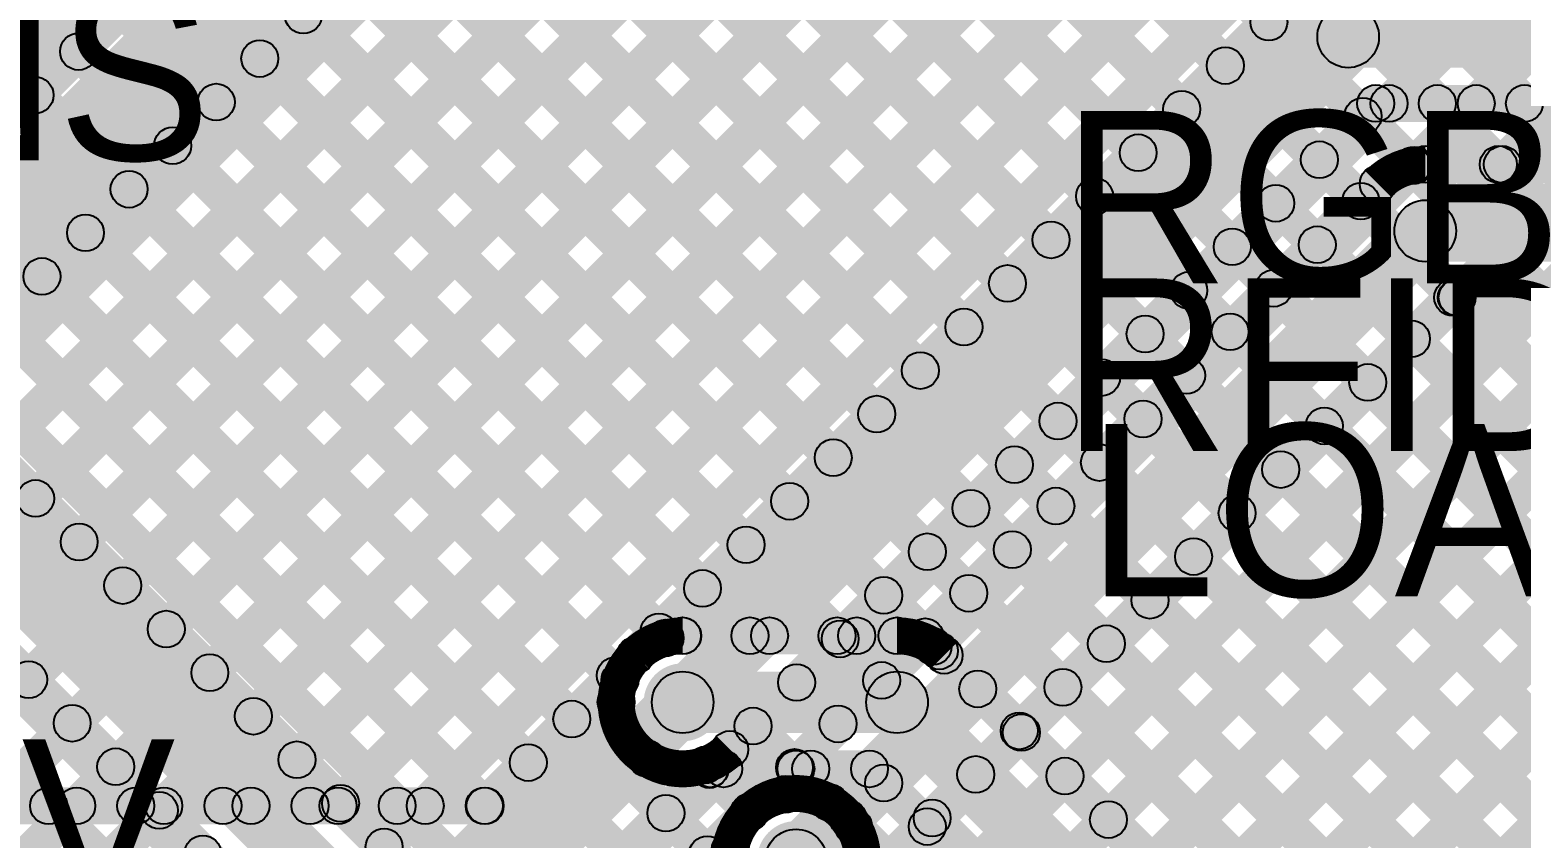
# Model space of a CAD drawing. Header units: millimetres. Extents: x 0 to 212, y 0 to 213.
# Drawn here: x 0.365 to 0.97, y 2.291 to 2.619 of the extents above; entities that cross this region are included whole.
import ezdxf

# ---------------------------------------------------------------- set-up
doc = ezdxf.new("R2010")
doc.units = ezdxf.units.MM
doc.header["$MEASUREMENT"] = 0
for name, color, linetype in [('BottomLayer', 5, 'Continuous'), ('BottomSolder', 6, 'Continuous'), ('TopLayer', 1, 'Continuous'), ('TopOverlay', 2, 'Continuous'), ('TopSolder', 216, 'Continuous'), ('ViaHoleLayer', 16, 'Continuous')]:
    doc.layers.add(name, color=color, linetype=linetype)

msp = doc.modelspace()

# ---------------------------------------------------------------- hatches: boundary and pattern name
at = {"layer": 'BottomLayer'}
for points in [[(0.31871, 2.2987), (0.3081, 2.3093), (1.2051, 3.2063), (1.21571, 3.1957)], [(0.35407, 2.2987), (0.34346, 2.3093), (1.24046, 3.2063), (1.25107, 3.1957)], [(0.38942, 2.2987), (0.37881, 2.3093), (1.27582, 3.2063), (1.28642, 3.1957)], [(0.42478, 2.2987), (0.41417, 2.3093), (1.31117, 3.2063), (1.32178, 3.1957)], [(0.46013, 2.2987), (0.44953, 2.3093), (1.34653, 3.2063), (1.35713, 3.1957)], [(0.49549, 2.2987), (0.48488, 2.3093), (1.38188, 3.2063), (1.39249, 3.1957)], [(0.53084, 2.2987), (0.52024, 2.3093), (1.41724, 3.2063), (1.42784, 3.1957)], [(0.27722, 2.5047), (0.26662, 2.5153), (0.90793, 3.15661), (0.91853, 3.14601)], [(0.29012, 2.5047), (0.27951, 2.5153), (0.8316, 3.0674), (0.84221, 3.05679)], [(0.30484, 2.47416), (0.28716, 2.49184), (0.84716, 3.05184), (0.86484, 3.03416)], [(0.17729, 2.2987), (0.16668, 2.3093), (0.87868, 3.0213), (0.88929, 3.0107)], [(0.21265, 2.2987), (0.20204, 2.3093), (0.91404, 3.0213), (0.92465, 3.0107)], [(0.248, 2.2987), (0.23739, 2.3093), (0.94939, 3.0213), (0.96, 3.0107)], [(0.28336, 2.2987), (0.27275, 2.3093), (0.98475, 3.0213), (0.99536, 3.0107)], [(0.3204, 2.4586), (0.30979, 2.46921), (0.86188, 3.0213), (0.87249, 3.0107)], [(-0.0183, 3.00263), (-0.0077, 3.01324), (0.39018, 2.61536), (0.37957, 2.60476)], [(-0.0183, 2.96728), (-0.0077, 2.97788), (0.3725, 2.59769), (0.36189, 2.58708)], [(0.6352, 2.3677), (0.62459, 2.3783), (1.16974, 2.92346), (1.18035, 2.91285)], [(0.67055, 2.3677), (0.65995, 2.3783), (1.18305, 2.90141), (1.19366, 2.8908)], [(0.71828, 2.86709), (0.72888, 2.8777), (1.9852, 1.62138), (1.97459, 1.61078)], [(0.7006, 2.84941), (0.71121, 2.86002), (1.96752, 1.60371), (1.95691, 1.5931)], [(0.70591, 2.3677), (0.6953, 2.3783), (1.16839, 2.85139), (1.179, 2.84079)], [(0.68292, 2.83174), (0.69353, 2.84234), (1.94984, 1.58603), (1.93924, 1.57542)], [(0.73695, 2.36338), (0.72634, 2.37399), (1.17916, 2.8268), (1.18976, 2.81619)], [(0.66524, 2.81406), (0.67585, 2.82467), (1.93217, 1.56835), (1.92156, 1.55774)], [(0.64757, 2.79638), (0.65817, 2.80699), (1.91449, 1.55067), (1.90388, 1.54007)], [(0.62989, 2.7787), (0.64049, 2.78931), (1.89681, 1.53299), (1.8862, 1.52239)], [(0.61221, 2.76103), (0.62282, 2.77163), (1.87913, 1.51532), (1.86853, 1.50471)], [(0.75505, 2.34613), (0.74445, 2.35674), (1.16501, 2.77731), (1.17562, 2.7667)], [(0.59453, 2.74335), (0.60514, 2.75396), (1.86146, 1.49764), (1.85085, 1.48703)], [(0.77273, 2.32845), (0.76212, 2.33906), (1.17358, 2.75051), (1.18418, 2.73991)], [(0.57686, 2.72567), (0.58746, 2.73628), (1.2771, 2.04664), (1.26649, 2.03604)], [(0.55918, 2.70799), (0.56978, 2.7186), (1.24446, 2.04392), (1.23386, 2.03332)], [(0.79041, 2.31078), (0.7798, 2.32138), (1.1692, 2.71078), (1.17981, 2.70017)], [(0.5415, 2.69032), (0.55211, 2.70092), (1.22348, 2.02955), (1.21288, 2.01894)], [(0.52382, 2.67264), (0.53443, 2.68325), (1.21072, 2.00696), (1.20011, 1.99635)], [(0.80809, 2.2931), (0.79748, 2.3037), (1.17284, 2.67907), (1.18345, 2.66846)], [(0.50614, 2.65496), (0.51675, 2.66557), (1.21255, 1.96977), (1.20194, 1.95916)], [(0.48847, 2.63728), (0.49907, 2.64789), (1.22214, 1.92482), (1.21154, 1.91421)], [(0.82576, 2.27542), (0.81516, 2.28603), (1.17437, 2.64524), (1.18497, 2.63463)], [(0.47079, 2.61961), (0.4814, 2.63021), (0.73944, 2.37217), (0.72883, 2.36156)], [(0.45311, 2.60193), (0.46372, 2.61253), (0.69795, 2.3783), (0.68734, 2.3677)], [(0.84344, 2.25774), (0.83283, 2.26835), (1.17051, 2.60602), (1.18111, 2.59541)], [(0.43543, 2.58425), (0.44604, 2.59486), (0.66259, 2.3783), (0.65199, 2.3677)], [(0.86112, 2.24006), (0.85051, 2.25067), (1.18476, 2.58491), (1.19536, 2.57431)], [(0.41776, 2.56657), (0.42836, 2.57718), (0.62819, 2.37735), (0.61759, 2.36674)], [(0.40008, 2.54889), (0.41069, 2.5595), (0.608, 2.36219), (0.59739, 2.35158)], [(0.3824, 2.53122), (0.39301, 2.54182), (0.59032, 2.34451), (0.57972, 2.3339)], [(0.8788, 2.22239), (0.86819, 2.23299), (1.16884, 2.53364), (1.17944, 2.52303)], [(0.36472, 2.51354), (0.37533, 2.52415), (0.57265, 2.32683), (0.56204, 2.31622)], [(0.34705, 2.49586), (0.35765, 2.50647), (0.55482, 2.3093), (0.54421, 2.2987)], [(0.89647, 2.20471), (0.88587, 2.21532), (1.18067, 2.51012), (1.19128, 2.49951)], [(0.32937, 2.47818), (0.33997, 2.48879), (0.51946, 2.3093), (0.50886, 2.2987)], [(0.31169, 2.46051), (0.3223, 2.47111), (0.48411, 2.3093), (0.4735, 2.2987)], [(0.21543, 2.4507), (0.22604, 2.4613), (0.37804, 2.3093), (0.36743, 2.2987)], [(0.25079, 2.4507), (0.2614, 2.4613), (0.4134, 2.3093), (0.40279, 2.2987)], [(0.28614, 2.4507), (0.29675, 2.4613), (0.44875, 2.3093), (0.43814, 2.2987)], [(0.63, 2.3655), (0.63, 2.3805), (0.717, 2.3805), (0.717, 2.3655)], [(0.55512, 2.2987), (0.54451, 2.3093), (0.6056, 2.3704), (0.61621, 2.35979)], [(0.73079, 2.35979), (0.7414, 2.3704), (1.19221, 1.91958), (1.1816, 1.90898)], [(0.56984, 2.26816), (0.55216, 2.28584), (0.62116, 2.35484), (0.63884, 2.33716)], [(0.63, 2.3335), (0.63, 2.3585), (0.717, 2.3585), (0.717, 2.3335)], [(0.70816, 2.33716), (0.72584, 2.35484), (1.18456, 1.89612), (1.16688, 1.87844)], [(0.04065, 1.70244), (0.03004, 1.71305), (0.6413, 2.3243), (0.65191, 2.3137)], [(0.5854, 2.2526), (0.57479, 2.26321), (0.63588, 2.3243), (0.64649, 2.3137)], [(0.63558, 2.31339), (0.64619, 2.324), (0.66302, 2.30717), (0.65241, 2.29656)], [(0.64118, 2.3115), (0.64118, 2.3265), (0.70582, 2.3265), (0.70582, 2.3115)], [(0.6769, 2.30334), (0.6663, 2.31394), (0.67666, 2.3243), (0.68726, 2.3137)], [(0.67063, 2.3137), (0.68124, 2.3243), (0.69493, 2.31061), (0.68432, 2.30001)], [(0.70051, 2.3137), (0.71112, 2.3243), (1.16193, 1.87349), (1.15132, 1.86288)], [(0.70243, 2.29351), (0.69182, 2.30411), (0.70626, 2.31855), (0.71687, 2.30795)], [(0.04854, 2.2965), (0.04854, 2.3115), (0.54982, 2.3115), (0.54982, 2.2965)], [(0.33621, 1.96979), (0.3256, 1.9804), (0.6516, 2.3064), (0.66221, 2.29579)], [(0.6179, 2.29572), (0.62851, 2.30632), (0.64532, 2.28951), (0.63472, 2.2789)], [(0.3823, 1.93803), (0.3717, 1.94863), (0.72394, 2.30088), (0.73455, 2.29027)], [(0.69401, 2.29032), (0.70461, 2.30093), (1.18438, 1.82116), (1.17378, 1.81055)]]:
    msp.add_hatch(color=5, dxfattribs=at).paths.add_polyline_path(points)
h = msp.add_hatch(color=5, dxfattribs=at)
edge = h.paths.add_edge_path()
edge.add_arc((0.47609, 2.62491), 0.0075, 0, 360)
h = msp.add_hatch(color=5, dxfattribs=at)
edge = h.paths.add_edge_path()
edge.add_arc((0.38488, 2.61006), 0.0075, 0, 360)
h = msp.add_hatch(color=5, dxfattribs=at)
edge = h.paths.add_edge_path()
edge.add_arc((0.45841, 2.60723), 0.0075, 0, 360)
h = msp.add_hatch(color=5, dxfattribs=at)
edge = h.paths.add_edge_path()
edge.add_arc((0.3672, 2.59238), 0.0075, 0, 360)
h = msp.add_hatch(color=5, dxfattribs=at)
edge = h.paths.add_edge_path()
edge.add_arc((0.44074, 2.58955), 0.0075, 0, 360)
h = msp.add_hatch(color=5, dxfattribs=at)
edge = h.paths.add_edge_path()
edge.add_arc((0.42306, 2.57188), 0.0075, 0, 360)
h = msp.add_hatch(color=5, dxfattribs=at)
edge = h.paths.add_edge_path()
edge.add_arc((0.40538, 2.5542), 0.0075, 0, 360)
h = msp.add_hatch(color=5, dxfattribs=at)
edge = h.paths.add_edge_path()
edge.add_arc((0.3877, 2.53652), 0.0075, 0, 360)
h = msp.add_hatch(color=5, dxfattribs=at)
edge = h.paths.add_edge_path()
edge.add_arc((0.37003, 2.51884), 0.0075, 0, 360)
h = msp.add_hatch(color=5, dxfattribs=at)
edge = h.paths.add_edge_path()
edge.add_arc((0.62289, 2.37205), 0.0075, 0, 360)
h = msp.add_hatch(color=5, dxfattribs=at)
edge = h.paths.add_edge_path()
edge.add_arc((0.62989, 2.373), 0.0075, 0, 360)
h = msp.add_hatch(color=5, dxfattribs=at)
edge = h.paths.add_edge_path()
edge.add_arc((0.63, 2.373), 0.0075, 0, 360)
h = msp.add_hatch(color=5, dxfattribs=at)
edge = h.paths.add_edge_path()
edge.add_arc((0.63, 2.373), 0.0075, 0, 360)
h = msp.add_hatch(color=5, dxfattribs=at)
edge = h.paths.add_edge_path()
edge.add_arc((0.63, 2.373), 0.0075, 0, 360)
h = msp.add_hatch(color=5, dxfattribs=at)
edge = h.paths.add_edge_path()
edge.add_arc((0.65729, 2.373), 0.0075, 0, 360)
h = msp.add_hatch(color=5, dxfattribs=at)
edge = h.paths.add_edge_path()
edge.add_arc((0.66525, 2.373), 0.0075, 0, 360)
h = msp.add_hatch(color=5, dxfattribs=at)
edge = h.paths.add_edge_path()
edge.add_arc((0.69265, 2.373), 0.0075, 0, 360)
h = msp.add_hatch(color=5, dxfattribs=at)
edge = h.paths.add_edge_path()
edge.add_arc((0.70061, 2.373), 0.0075, 0, 360)
h = msp.add_hatch(color=5, dxfattribs=at)
edge = h.paths.add_edge_path()
edge.add_arc((0.717, 2.373), 0.0075, 0, 360)
h = msp.add_hatch(color=5, dxfattribs=at)
edge = h.paths.add_edge_path()
edge.add_arc((0.717, 2.373), 0.0075, 0, 360)
h = msp.add_hatch(color=5, dxfattribs=at)
edge = h.paths.add_edge_path()
edge.add_arc((0.717, 2.373), 0.0075, 0, 360)
h = msp.add_hatch(color=5, dxfattribs=at)
edge = h.paths.add_edge_path()
edge.add_arc((0.61091, 2.36509), 0.0075, 0, 360)
h = msp.add_hatch(color=5, dxfattribs=at)
edge = h.paths.add_edge_path()
edge.add_arc((0.61091, 2.36509), 0.0075, 0, 360)
h = msp.add_hatch(color=5, dxfattribs=at)
edge = h.paths.add_edge_path()
edge.add_arc((0.61091, 2.36509), 0.0075, 0, 360)
h = msp.add_hatch(color=5, dxfattribs=at)
edge = h.paths.add_edge_path()
edge.add_arc((0.73164, 2.36868), 0.0075, 0, 360)
h = msp.add_hatch(color=5, dxfattribs=at)
edge = h.paths.add_edge_path()
edge.add_arc((0.73414, 2.36686), 0.0075, 0, 360)
h = msp.add_hatch(color=5, dxfattribs=at)
edge = h.paths.add_edge_path()
edge.add_arc((0.73609, 2.36509), 0.0075, 0, 360)
h = msp.add_hatch(color=5, dxfattribs=at)
edge = h.paths.add_edge_path()
edge.add_arc((0.73609, 2.36509), 0.0075, 0, 360)
h = msp.add_hatch(color=5, dxfattribs=at)
edge = h.paths.add_edge_path()
edge.add_arc((0.73609, 2.36509), 0.0075, 0, 360)
h = msp.add_hatch(color=5, dxfattribs=at)
edge = h.paths.add_edge_path()
edge.add_arc((0.6027, 2.35688), 0.0075, 0, 360)
h = msp.add_hatch(color=5, dxfattribs=at)
edge = h.paths.add_edge_path()
edge.add_arc((0.63, 2.346), 0.0125, 0, 360)
h = msp.add_hatch(color=5, dxfattribs=at)
edge = h.paths.add_edge_path()
edge.add_arc((0.63, 2.346), 0.0125, 0, 360)
h = msp.add_hatch(color=5, dxfattribs=at)
edge = h.paths.add_edge_path()
edge.add_arc((0.63, 2.346), 0.01181, 0, 360)
h = msp.add_hatch(color=5, dxfattribs=at)
edge = h.paths.add_edge_path()
edge.add_arc((0.717, 2.346), 0.0125, 0, 360)
h = msp.add_hatch(color=5, dxfattribs=at)
edge = h.paths.add_edge_path()
edge.add_arc((0.717, 2.346), 0.0125, 0, 360)
h = msp.add_hatch(color=5, dxfattribs=at)
edge = h.paths.add_edge_path()
edge.add_arc((0.74975, 2.35143), 0.0075, 0, 360)
h = msp.add_hatch(color=5, dxfattribs=at)
edge = h.paths.add_edge_path()
edge.add_arc((0.58502, 2.3392), 0.0075, 0, 360)
h = msp.add_hatch(color=5, dxfattribs=at)
edge = h.paths.add_edge_path()
edge.add_arc((0.76743, 2.33376), 0.0075, 0, 360)
h = msp.add_hatch(color=5, dxfattribs=at)
edge = h.paths.add_edge_path()
edge.add_arc((0.56734, 2.32153), 0.0075, 0, 360)
h = msp.add_hatch(color=5, dxfattribs=at)
edge = h.paths.add_edge_path()
edge.add_arc((0.64088, 2.3187), 0.0075, 0, 360)
h = msp.add_hatch(color=5, dxfattribs=at)
edge = h.paths.add_edge_path()
edge.add_arc((0.64118, 2.319), 0.0075, 0, 360)
h = msp.add_hatch(color=5, dxfattribs=at)
edge = h.paths.add_edge_path()
edge.add_arc((0.64118, 2.319), 0.0075, 0, 360)
h = msp.add_hatch(color=5, dxfattribs=at)
edge = h.paths.add_edge_path()
edge.add_arc((0.64661, 2.319), 0.0075, 0, 360)
h = msp.add_hatch(color=5, dxfattribs=at)
edge = h.paths.add_edge_path()
edge.add_arc((0.67594, 2.319), 0.0075, 0, 360)
h = msp.add_hatch(color=5, dxfattribs=at)
edge = h.paths.add_edge_path()
edge.add_arc((0.68196, 2.319), 0.0075, 0, 360)
h = msp.add_hatch(color=5, dxfattribs=at)
edge = h.paths.add_edge_path()
edge.add_arc((0.70582, 2.319), 0.0075, 0, 360)
h = msp.add_hatch(color=5, dxfattribs=at)
edge = h.paths.add_edge_path()
edge.add_arc((0.70582, 2.319), 0.0075, 0, 360)
h = msp.add_hatch(color=5, dxfattribs=at)
edge = h.paths.add_edge_path()
edge.add_arc((0.71157, 2.31325), 0.0075, 0, 360)
h = msp.add_hatch(color=5, dxfattribs=at)
edge = h.paths.add_edge_path()
edge.add_arc((0.78511, 2.31608), 0.0075, 0, 360)
h = msp.add_hatch(color=5, dxfattribs=at)
edge = h.paths.add_edge_path()
edge.add_arc((0.6716, 2.30864), 0.0075, 0, 360)
h = msp.add_hatch(color=5, dxfattribs=at)
edge = h.paths.add_edge_path()
edge.add_arc((0.68963, 2.30531), 0.0075, 0, 360)
h = msp.add_hatch(color=5, dxfattribs=at)
edge = h.paths.add_edge_path()
edge.add_arc((0.37274, 2.304), 0.0075, 0, 360)
h = msp.add_hatch(color=5, dxfattribs=at)
edge = h.paths.add_edge_path()
edge.add_arc((0.38412, 2.304), 0.0075, 0, 360)
h = msp.add_hatch(color=5, dxfattribs=at)
edge = h.paths.add_edge_path()
edge.add_arc((0.40809, 2.304), 0.0075, 0, 360)
h = msp.add_hatch(color=5, dxfattribs=at)
edge = h.paths.add_edge_path()
edge.add_arc((0.41947, 2.304), 0.0075, 0, 360)
h = msp.add_hatch(color=5, dxfattribs=at)
edge = h.paths.add_edge_path()
edge.add_arc((0.44345, 2.304), 0.0075, 0, 360)
h = msp.add_hatch(color=5, dxfattribs=at)
edge = h.paths.add_edge_path()
edge.add_arc((0.45483, 2.304), 0.0075, 0, 360)
h = msp.add_hatch(color=5, dxfattribs=at)
edge = h.paths.add_edge_path()
edge.add_arc((0.4788, 2.304), 0.0075, 0, 360)
h = msp.add_hatch(color=5, dxfattribs=at)
edge = h.paths.add_edge_path()
edge.add_arc((0.49018, 2.304), 0.0075, 0, 360)
h = msp.add_hatch(color=5, dxfattribs=at)
edge = h.paths.add_edge_path()
edge.add_arc((0.51416, 2.304), 0.0075, 0, 360)
h = msp.add_hatch(color=5, dxfattribs=at)
edge = h.paths.add_edge_path()
edge.add_arc((0.52554, 2.304), 0.0075, 0, 360)
h = msp.add_hatch(color=5, dxfattribs=at)
edge = h.paths.add_edge_path()
edge.add_arc((0.54951, 2.304), 0.0075, 0, 360)
h = msp.add_hatch(color=5, dxfattribs=at)
edge = h.paths.add_edge_path()
edge.add_arc((0.54982, 2.304), 0.0075, 0, 360)
h = msp.add_hatch(color=5, dxfattribs=at)
edge = h.paths.add_edge_path()
edge.add_arc((0.54982, 2.304), 0.0075, 0, 360)
h = msp.add_hatch(color=5, dxfattribs=at)
edge = h.paths.add_edge_path()
edge.add_arc((0.6232, 2.30102), 0.0075, 0, 360)
h = msp.add_hatch(color=5, dxfattribs=at)
edge = h.paths.add_edge_path()
edge.add_arc((0.65691, 2.30109), 0.0075, 0, 360)
h = msp.add_hatch(color=5, dxfattribs=at)
edge = h.paths.add_edge_path()
edge.add_arc((0.65691, 2.30109), 0.0075, 0, 360)
h = msp.add_hatch(color=5, dxfattribs=at)
edge = h.paths.add_edge_path()
edge.add_arc((0.65771, 2.30187), 0.0075, 0, 360)
h = msp.add_hatch(color=5, dxfattribs=at)
edge = h.paths.add_edge_path()
edge.add_arc((0.69713, 2.29881), 0.0075, 0, 360)
h = msp.add_hatch(color=5, dxfattribs=at)
edge = h.paths.add_edge_path()
edge.add_arc((0.80278, 2.2984), 0.0075, 0, 360)
h = msp.add_hatch(color=5, dxfattribs=at)
edge = h.paths.add_edge_path()
edge.add_arc((0.69931, 2.29563), 0.0075, 0, 360)
h = msp.add_hatch(color=5, dxfattribs=at)
edge = h.paths.add_edge_path()
edge.add_arc((0.72924, 2.29557), 0.0075, 0, 360)
h = msp.add_hatch(color=5, dxfattribs=at)
edge = h.paths.add_edge_path()
edge.add_arc((0.676, 2.282), 0.0125, 0, 360)
h = msp.add_hatch(color=5, dxfattribs=at)
edge = h.paths.add_edge_path()
edge.add_arc((0.676, 2.282), 0.01181, 0, 360)
h = msp.add_hatch(color=5, dxfattribs=at)
edge = h.paths.add_edge_path()
edge.add_arc((0.64002, 2.2842), 0.0075, 0, 360)
at = {"layer": 'BottomSolder'}
h = msp.add_hatch(color=6, dxfattribs=at)
edge = h.paths.add_edge_path()
edge.add_arc((0.63, 2.346), 0.01581, 0, 360)
h = msp.add_hatch(color=6, dxfattribs=at)
edge = h.paths.add_edge_path()
edge.add_arc((0.676, 2.282), 0.01581, 0, 360)
at = {"layer": 'TopLayer'}
for points in [[(0.14418, 3.1937), (0.15479, 3.2043), (0.80246, 2.55664), (0.79185, 2.54603)], [(0.17954, 3.1937), (0.19015, 3.2043), (0.82013, 2.57432), (0.80953, 2.56371)], [(0.2149, 3.1937), (0.2255, 3.2043), (0.83781, 2.59199), (0.8272, 2.58139)], [(0.25025, 3.1937), (0.26086, 3.2043), (0.85549, 2.60967), (0.84488, 2.59907)], [(0.28561, 3.1937), (0.29621, 3.2043), (0.87317, 2.62735), (0.86256, 2.61674)], [(0.14324, 3.15929), (0.15384, 3.1699), (0.78478, 2.53896), (0.77417, 2.52836)], [(0.13656, 3.13061), (0.14717, 3.14122), (0.7671, 2.52128), (0.75649, 2.51068)], [(0.12558, 3.10624), (0.13619, 3.11684), (0.74942, 2.50361), (0.73882, 2.493)], [(0.11106, 3.0854), (0.12167, 3.096), (0.73175, 2.48593), (0.72114, 2.47532)], [(0.09334, 3.06777), (0.10395, 3.07837), (0.71407, 2.46825), (0.70346, 2.45764)], [(0.07241, 3.05334), (0.08302, 3.06395), (0.69639, 2.45057), (0.68578, 2.43997)], [(0.04796, 3.04243), (0.05857, 3.05304), (0.67871, 2.4329), (0.66811, 2.42229)], [(-0.01731, 3.03699), (-0.0067, 3.0476), (0.64336, 2.39754), (0.63275, 2.38693)], [(0.01911, 3.03593), (0.02972, 3.04654), (0.66103, 2.41522), (0.65043, 2.40461)], [(-0.0193, 3.00363), (-0.0087, 3.01424), (0.62568, 2.37986), (0.61507, 2.36926)], [(-0.0193, 2.96828), (-0.0087, 2.97888), (0.60986, 2.36033), (0.59925, 2.34972)], [(-0.0193, 2.93292), (-0.0087, 2.94353), (0.65551, 2.27932), (0.6449, 2.26871)], [(0.28436, 2.51183), (0.27375, 2.52243), (0.66957, 2.91825), (0.68017, 2.90764)], [(-0.0193, 2.89757), (-0.0087, 2.90817), (1.20864, 1.69083), (1.19804, 1.68022)], [(0.30203, 2.49415), (0.29143, 2.50476), (0.68724, 2.90057), (0.69785, 2.88997)], [(0.31971, 2.47647), (0.3091, 2.48708), (0.70492, 2.8829), (0.71553, 2.87229)], [(-0.0193, 2.86221), (-0.0087, 2.87282), (1.22797, 1.63615), (1.21737, 1.62554)], [(0.33739, 2.4588), (0.32678, 2.4694), (0.7226, 2.86522), (0.7332, 2.85461)], [(0.35507, 2.44112), (0.34446, 2.45172), (0.74028, 2.84754), (0.75088, 2.83693)], [(-0.0193, 2.82686), (-0.0087, 2.83746), (1.21425, 1.61451), (1.20365, 1.6039)], [(0.37274, 2.42344), (0.36214, 2.43405), (0.75795, 2.82986), (0.76856, 2.81926)], [(0.39042, 2.40576), (0.37981, 2.41637), (0.77563, 2.81219), (0.78624, 2.80158)], [(0.4081, 2.38808), (0.39749, 2.39869), (0.79331, 2.79451), (0.80392, 2.7839)], [(0.42578, 2.37041), (0.41517, 2.38101), (0.81099, 2.77683), (0.82159, 2.76622)], [(0.44345, 2.35273), (0.43285, 2.36334), (0.82866, 2.75915), (0.83927, 2.74855)], [(0.46113, 2.33505), (0.45053, 2.34566), (0.84634, 2.74147), (0.85695, 2.73087)], [(0.47881, 2.31737), (0.4682, 2.32798), (0.86402, 2.7238), (0.87463, 2.71319)], [(0.49649, 2.2997), (0.48588, 2.3103), (0.8817, 2.70612), (0.8923, 2.69551)], [(0.51416, 2.28202), (0.50356, 2.29263), (0.89937, 2.68844), (0.90998, 2.67784)], [(0.61621, 2.35979), (0.6056, 2.3704), (0.87564, 2.64043), (0.88625, 2.62983)], [(0.90004, 2.60354), (0.90004, 2.62854), (1.22126, 2.62854), (1.22126, 2.60354)], [(0.63884, 2.33716), (0.62116, 2.35484), (0.8912, 2.62488), (0.90888, 2.6072)], [(0.18879, 2.59679), (0.1994, 2.6074), (0.5724, 2.2344), (0.56179, 2.22379)], [(0.91122, 2.58154), (0.91122, 2.59654), (1.18162, 2.59654), (1.18162, 2.58154)], [(0.16616, 2.57416), (0.18384, 2.59184), (0.55684, 2.21884), (0.53916, 2.20116)], [(0.5672, 2.22899), (0.55659, 2.23959), (0.91134, 2.59434), (0.92195, 2.58374)], [(0.6544, 2.3216), (0.64379, 2.33221), (0.90592, 2.59434), (0.91653, 2.58374)], [(0.9322, 2.55864), (0.9216, 2.56924), (0.9467, 2.59434), (0.9573, 2.58374)], [(0.93092, 2.58374), (0.94153, 2.59434), (0.96627, 2.5696), (0.95566, 2.559)], [(0.96792, 2.559), (0.95731, 2.5696), (0.98205, 2.59434), (0.99266, 2.58374)], [(0.96628, 2.58374), (0.97688, 2.59434), (1.00162, 2.5696), (0.99102, 2.559)], [(0.90074, 2.57856), (0.91135, 2.58917), (0.93142, 2.5691), (0.92081, 2.55849)], [(0.88307, 2.56088), (0.89367, 2.57149), (0.91049, 2.55467), (0.89988, 2.54407)], [(0.9313, 2.5568), (0.9313, 2.5718), (1.18162, 2.5718), (1.18162, 2.5568)], [(0.11543, 2.5507), (0.12604, 2.5613), (0.5263, 2.16104), (0.5157, 2.15043)], [(0.15079, 2.5507), (0.1614, 2.5613), (0.5263, 2.1964), (0.5157, 2.18579)], [(0.15851, 2.5507), (0.16912, 2.5613), (0.5263, 2.20412), (0.5157, 2.19351)], [(0.66221, 2.29579), (0.6516, 2.3064), (0.9069, 2.56169), (0.91751, 2.55109)], [(0.86539, 2.5432), (0.87599, 2.55381), (0.89281, 2.53699), (0.8822, 2.52639)], [(0.9313, 2.5248), (0.9313, 2.5498), (1.22126, 2.5498), (1.22126, 2.5248)], [(0.68484, 2.27316), (0.66716, 2.29084), (0.92246, 2.54614), (0.94014, 2.52846)], [(0.84771, 2.52553), (0.85832, 2.53613), (0.87513, 2.51932), (0.86453, 2.50871)], [(0.83003, 2.50785), (0.84064, 2.51846), (0.85746, 2.50164), (0.84685, 2.49103)], [(0.94248, 2.5028), (0.94248, 2.5178), (1.18162, 2.5178), (1.18162, 2.5028)], [(0.5803, 1.95925), (0.5697, 1.96986), (1.11544, 2.5156), (1.12605, 2.505)], [(0.5803, 2.02996), (0.5697, 2.04057), (1.04473, 2.5156), (1.05534, 2.505)], [(0.5803, 1.92389), (0.5697, 1.9345), (1.1508, 2.5156), (1.16141, 2.505)], [(0.5803, 1.9946), (0.5697, 2.00521), (1.08009, 2.5156), (1.0907, 2.505)], [(0.5803, 2.13603), (0.5697, 2.14663), (0.93867, 2.5156), (0.94927, 2.505)], [(0.5803, 2.06531), (0.5697, 2.07592), (1.00938, 2.5156), (1.01998, 2.505)], [(0.5803, 2.10067), (0.5697, 2.11128), (0.97402, 2.5156), (0.98463, 2.505)], [(0.7004, 2.2576), (0.68979, 2.26821), (0.93718, 2.5156), (0.94779, 2.505)], [(0.93895, 2.505), (0.94956, 2.5156), (1.9893, 1.47586), (1.9787, 1.46525)], [(0.5803, 1.88854), (0.5697, 1.89914), (1.18067, 2.51012), (1.19128, 2.49951)], [(0.81236, 2.49017), (0.82296, 2.50078), (0.83978, 2.48396), (0.82917, 2.47336)], [(0.92039, 2.4882), (0.93099, 2.49881), (1.9893, 1.4405), (1.9787, 1.4299)], [(0.79468, 2.47249), (0.80528, 2.4831), (0.8221, 2.46628), (0.81149, 2.45568)], [(0.90271, 2.47053), (0.91332, 2.48113), (1.9893, 1.40515), (1.9787, 1.39454)], [(0.777, 2.45482), (0.78761, 2.46542), (0.80442, 2.44861), (0.79382, 2.438)], [(0.88503, 2.45285), (0.89564, 2.46346), (1.98746, 1.37164), (1.97685, 1.36103)], [(0.75932, 2.43714), (0.76993, 2.44775), (0.78675, 2.43093), (0.77614, 2.42032)], [(0.86736, 2.43517), (0.87796, 2.44578), (1.2771, 2.04664), (1.26649, 2.03604)], [(0.74164, 2.41946), (0.75225, 2.43007), (0.76907, 2.41325), (0.75846, 2.40264)], [(0.84968, 2.41749), (0.86028, 2.4281), (1.24446, 2.04392), (1.23386, 2.03332)], [(0.72397, 2.40178), (0.73457, 2.41239), (0.75139, 2.39557), (0.74078, 2.38497)], [(0.832, 2.39982), (0.84261, 2.41042), (1.22348, 2.02955), (1.21288, 2.01894)], [(0.70629, 2.38411), (0.7169, 2.39471), (0.73371, 2.3779), (0.72311, 2.36729)], [(0.81432, 2.38214), (0.82493, 2.39275), (1.21072, 2.00696), (1.20011, 1.99635)], [(0.68861, 2.36643), (0.69922, 2.37703), (0.71603, 2.36022), (0.70543, 2.34961)], [(0.79664, 2.36446), (0.80725, 2.37507), (1.21255, 1.96977), (1.20194, 1.95916)], [(0.21871, 2.1987), (0.2081, 2.2093), (0.35931, 2.36051), (0.36992, 2.3499)], [(0.67093, 2.34875), (0.68154, 2.35936), (0.69836, 2.34254), (0.68775, 2.33193)], [(0.77897, 2.34678), (0.78957, 2.35739), (1.22214, 1.92482), (1.21154, 1.91421)], [(0.53184, 2.26434), (0.52124, 2.27495), (0.5977, 2.35141), (0.6083, 2.3408)], [(0.25407, 2.1987), (0.24346, 2.2093), (0.37699, 2.34283), (0.38759, 2.33222)], [(0.65326, 2.33107), (0.66386, 2.34168), (0.68068, 2.32486), (0.67007, 2.31426)], [(0.76129, 2.32911), (0.7719, 2.33971), (1.21191, 1.8997), (1.2013, 1.8891)], [(0.28464, 2.19392), (0.27404, 2.20452), (0.39466, 2.32515), (0.40527, 2.31455)], [(0.54952, 2.24666), (0.53891, 2.25727), (0.61018, 2.32854), (0.62079, 2.31793)], [(0.63372, 2.31525), (0.64433, 2.32586), (0.663, 2.30719), (0.65239, 2.29658)], [(0.74361, 2.31143), (0.75422, 2.32203), (1.23654, 1.83971), (1.22594, 1.8291)], [(0.30263, 2.17655), (0.29203, 2.18716), (0.41234, 2.30747), (0.42295, 2.29687)], [(0.72593, 2.29375), (0.73654, 2.30436), (1.21908, 1.82182), (1.20847, 1.81121)], [(0.58023, 2.20666), (0.56962, 2.21727), (0.64406, 2.2917), (0.65466, 2.2811)]]:
    msp.add_hatch(color=1, dxfattribs=at).paths.add_polyline_path(points)
h = msp.add_hatch(color=1, dxfattribs=at)
edge = h.paths.add_edge_path()
edge.add_arc((0.86786, 2.62205), 0.0075, 0, 360)
h = msp.add_hatch(color=1, dxfattribs=at)
edge = h.paths.add_edge_path()
edge.add_arc((0.90004, 2.61604), 0.0125, 0, 360)
h = msp.add_hatch(color=1, dxfattribs=at)
edge = h.paths.add_edge_path()
edge.add_arc((0.90004, 2.61604), 0.0125, 0, 360)
h = msp.add_hatch(color=1, dxfattribs=at)
edge = h.paths.add_edge_path()
edge.add_arc((0.85019, 2.60437), 0.0075, 0, 360)
h = msp.add_hatch(color=1, dxfattribs=at)
edge = h.paths.add_edge_path()
edge.add_arc((0.91122, 2.58904), 0.0075, 0, 360)
h = msp.add_hatch(color=1, dxfattribs=at)
edge = h.paths.add_edge_path()
edge.add_arc((0.91122, 2.58904), 0.0075, 0, 360)
h = msp.add_hatch(color=1, dxfattribs=at)
edge = h.paths.add_edge_path()
edge.add_arc((0.91665, 2.58904), 0.0075, 0, 360)
h = msp.add_hatch(color=1, dxfattribs=at)
edge = h.paths.add_edge_path()
edge.add_arc((0.93623, 2.58904), 0.0075, 0, 360)
h = msp.add_hatch(color=1, dxfattribs=at)
edge = h.paths.add_edge_path()
edge.add_arc((0.952, 2.58904), 0.0075, 0, 360)
h = msp.add_hatch(color=1, dxfattribs=at)
edge = h.paths.add_edge_path()
edge.add_arc((0.97158, 2.58904), 0.0075, 0, 360)
h = msp.add_hatch(color=1, dxfattribs=at)
edge = h.paths.add_edge_path()
edge.add_arc((0.83251, 2.58669), 0.0075, 0, 360)
h = msp.add_hatch(color=1, dxfattribs=at)
edge = h.paths.add_edge_path()
edge.add_arc((0.90605, 2.58386), 0.0075, 0, 360)
h = msp.add_hatch(color=1, dxfattribs=at)
edge = h.paths.add_edge_path()
edge.add_arc((0.81483, 2.56901), 0.0075, 0, 360)
h = msp.add_hatch(color=1, dxfattribs=at)
edge = h.paths.add_edge_path()
edge.add_arc((0.88837, 2.56619), 0.0075, 0, 360)
h = msp.add_hatch(color=1, dxfattribs=at)
edge = h.paths.add_edge_path()
edge.add_arc((0.92611, 2.5638), 0.0075, 0, 360)
h = msp.add_hatch(color=1, dxfattribs=at)
edge = h.paths.add_edge_path()
edge.add_arc((0.9269, 2.56394), 0.0075, 0, 360)
h = msp.add_hatch(color=1, dxfattribs=at)
edge = h.paths.add_edge_path()
edge.add_arc((0.9313, 2.5643), 0.0075, 0, 360)
h = msp.add_hatch(color=1, dxfattribs=at)
edge = h.paths.add_edge_path()
edge.add_arc((0.9313, 2.5643), 0.0075, 0, 360)
h = msp.add_hatch(color=1, dxfattribs=at)
edge = h.paths.add_edge_path()
edge.add_arc((0.9313, 2.5643), 0.0075, 0, 360)
h = msp.add_hatch(color=1, dxfattribs=at)
edge = h.paths.add_edge_path()
edge.add_arc((0.96097, 2.5643), 0.0075, 0, 360)
h = msp.add_hatch(color=1, dxfattribs=at)
edge = h.paths.add_edge_path()
edge.add_arc((0.96262, 2.5643), 0.0075, 0, 360)
h = msp.add_hatch(color=1, dxfattribs=at)
edge = h.paths.add_edge_path()
edge.add_arc((0.91221, 2.55639), 0.0075, 0, 360)
h = msp.add_hatch(color=1, dxfattribs=at)
edge = h.paths.add_edge_path()
edge.add_arc((0.91221, 2.55639), 0.0075, 0, 360)
h = msp.add_hatch(color=1, dxfattribs=at)
edge = h.paths.add_edge_path()
edge.add_arc((0.91221, 2.55639), 0.0075, 0, 360)
h = msp.add_hatch(color=1, dxfattribs=at)
edge = h.paths.add_edge_path()
edge.add_arc((0.79715, 2.55134), 0.0075, 0, 360)
h = msp.add_hatch(color=1, dxfattribs=at)
edge = h.paths.add_edge_path()
edge.add_arc((0.87069, 2.54851), 0.0075, 0, 360)
h = msp.add_hatch(color=1, dxfattribs=at)
edge = h.paths.add_edge_path()
edge.add_arc((0.90519, 2.54937), 0.0075, 0, 360)
h = msp.add_hatch(color=1, dxfattribs=at)
edge = h.paths.add_edge_path()
edge.add_arc((0.9313, 2.5373), 0.0125, 0, 360)
h = msp.add_hatch(color=1, dxfattribs=at)
edge = h.paths.add_edge_path()
edge.add_arc((0.9313, 2.5373), 0.0125, 0, 360)
h = msp.add_hatch(color=1, dxfattribs=at)
edge = h.paths.add_edge_path()
edge.add_arc((0.77947, 2.53366), 0.0075, 0, 360)
h = msp.add_hatch(color=1, dxfattribs=at)
edge = h.paths.add_edge_path()
edge.add_arc((0.85301, 2.53083), 0.0075, 0, 360)
h = msp.add_hatch(color=1, dxfattribs=at)
edge = h.paths.add_edge_path()
edge.add_arc((0.88751, 2.53169), 0.0075, 0, 360)
h = msp.add_hatch(color=1, dxfattribs=at)
edge = h.paths.add_edge_path()
edge.add_arc((0.7618, 2.51598), 0.0075, 0, 360)
h = msp.add_hatch(color=1, dxfattribs=at)
edge = h.paths.add_edge_path()
edge.add_arc((0.83534, 2.51315), 0.0075, 0, 360)
h = msp.add_hatch(color=1, dxfattribs=at)
edge = h.paths.add_edge_path()
edge.add_arc((0.86983, 2.51401), 0.0075, 0, 360)
h = msp.add_hatch(color=1, dxfattribs=at)
edge = h.paths.add_edge_path()
edge.add_arc((0.94248, 2.5103), 0.0075, 0, 360)
h = msp.add_hatch(color=1, dxfattribs=at)
edge = h.paths.add_edge_path()
edge.add_arc((0.94248, 2.5103), 0.0075, 0, 360)
h = msp.add_hatch(color=1, dxfattribs=at)
edge = h.paths.add_edge_path()
edge.add_arc((0.94397, 2.5103), 0.0075, 0, 360)
h = msp.add_hatch(color=1, dxfattribs=at)
edge = h.paths.add_edge_path()
edge.add_arc((0.94425, 2.5103), 0.0075, 0, 360)
h = msp.add_hatch(color=1, dxfattribs=at)
edge = h.paths.add_edge_path()
edge.add_arc((0.74412, 2.4983), 0.0075, 0, 360)
h = msp.add_hatch(color=1, dxfattribs=at)
edge = h.paths.add_edge_path()
edge.add_arc((0.81766, 2.49547), 0.0075, 0, 360)
h = msp.add_hatch(color=1, dxfattribs=at)
edge = h.paths.add_edge_path()
edge.add_arc((0.85215, 2.49634), 0.0075, 0, 360)
h = msp.add_hatch(color=1, dxfattribs=at)
edge = h.paths.add_edge_path()
edge.add_arc((0.92569, 2.49351), 0.0075, 0, 360)
h = msp.add_hatch(color=1, dxfattribs=at)
edge = h.paths.add_edge_path()
edge.add_arc((0.72644, 2.48063), 0.0075, 0, 360)
h = msp.add_hatch(color=1, dxfattribs=at)
edge = h.paths.add_edge_path()
edge.add_arc((0.79998, 2.4778), 0.0075, 0, 360)
h = msp.add_hatch(color=1, dxfattribs=at)
edge = h.paths.add_edge_path()
edge.add_arc((0.83447, 2.47866), 0.0075, 0, 360)
h = msp.add_hatch(color=1, dxfattribs=at)
edge = h.paths.add_edge_path()
edge.add_arc((0.90801, 2.47583), 0.0075, 0, 360)
h = msp.add_hatch(color=1, dxfattribs=at)
edge = h.paths.add_edge_path()
edge.add_arc((0.70876, 2.46295), 0.0075, 0, 360)
h = msp.add_hatch(color=1, dxfattribs=at)
edge = h.paths.add_edge_path()
edge.add_arc((0.7823, 2.46012), 0.0075, 0, 360)
h = msp.add_hatch(color=1, dxfattribs=at)
edge = h.paths.add_edge_path()
edge.add_arc((0.8168, 2.46098), 0.0075, 0, 360)
h = msp.add_hatch(color=1, dxfattribs=at)
edge = h.paths.add_edge_path()
edge.add_arc((0.89034, 2.45815), 0.0075, 0, 360)
h = msp.add_hatch(color=1, dxfattribs=at)
edge = h.paths.add_edge_path()
edge.add_arc((0.69109, 2.44527), 0.0075, 0, 360)
h = msp.add_hatch(color=1, dxfattribs=at)
edge = h.paths.add_edge_path()
edge.add_arc((0.79912, 2.4433), 0.0075, 0, 360)
h = msp.add_hatch(color=1, dxfattribs=at)
edge = h.paths.add_edge_path()
edge.add_arc((0.76463, 2.44244), 0.0075, 0, 360)
h = msp.add_hatch(color=1, dxfattribs=at)
edge = h.paths.add_edge_path()
edge.add_arc((0.87266, 2.44047), 0.0075, 0, 360)
h = msp.add_hatch(color=1, dxfattribs=at)
edge = h.paths.add_edge_path()
edge.add_arc((0.36744, 2.42874), 0.0075, 0, 360)
h = msp.add_hatch(color=1, dxfattribs=at)
edge = h.paths.add_edge_path()
edge.add_arc((0.67341, 2.42759), 0.0075, 0, 360)
h = msp.add_hatch(color=1, dxfattribs=at)
edge = h.paths.add_edge_path()
edge.add_arc((0.78144, 2.42563), 0.0075, 0, 360)
h = msp.add_hatch(color=1, dxfattribs=at)
edge = h.paths.add_edge_path()
edge.add_arc((0.74695, 2.42476), 0.0075, 0, 360)
h = msp.add_hatch(color=1, dxfattribs=at)
edge = h.paths.add_edge_path()
edge.add_arc((0.85498, 2.4228), 0.0075, 0, 360)
h = msp.add_hatch(color=1, dxfattribs=at)
edge = h.paths.add_edge_path()
edge.add_arc((0.38512, 2.41107), 0.0075, 0, 360)
h = msp.add_hatch(color=1, dxfattribs=at)
edge = h.paths.add_edge_path()
edge.add_arc((0.65573, 2.40991), 0.0075, 0, 360)
h = msp.add_hatch(color=1, dxfattribs=at)
edge = h.paths.add_edge_path()
edge.add_arc((0.72927, 2.40709), 0.0075, 0, 360)
h = msp.add_hatch(color=1, dxfattribs=at)
edge = h.paths.add_edge_path()
edge.add_arc((0.76376, 2.40795), 0.0075, 0, 360)
h = msp.add_hatch(color=1, dxfattribs=at)
edge = h.paths.add_edge_path()
edge.add_arc((0.8373, 2.40512), 0.0075, 0, 360)
h = msp.add_hatch(color=1, dxfattribs=at)
edge = h.paths.add_edge_path()
edge.add_arc((0.4028, 2.39339), 0.0075, 0, 360)
h = msp.add_hatch(color=1, dxfattribs=at)
edge = h.paths.add_edge_path()
edge.add_arc((0.63805, 2.39224), 0.0075, 0, 360)
h = msp.add_hatch(color=1, dxfattribs=at)
edge = h.paths.add_edge_path()
edge.add_arc((0.71159, 2.38941), 0.0075, 0, 360)
h = msp.add_hatch(color=1, dxfattribs=at)
edge = h.paths.add_edge_path()
edge.add_arc((0.74609, 2.39027), 0.0075, 0, 360)
h = msp.add_hatch(color=1, dxfattribs=at)
edge = h.paths.add_edge_path()
edge.add_arc((0.81963, 2.38744), 0.0075, 0, 360)
h = msp.add_hatch(color=1, dxfattribs=at)
edge = h.paths.add_edge_path()
edge.add_arc((0.42047, 2.37571), 0.0075, 0, 360)
h = msp.add_hatch(color=1, dxfattribs=at)
edge = h.paths.add_edge_path()
edge.add_arc((0.62038, 2.37456), 0.0075, 0, 360)
h = msp.add_hatch(color=1, dxfattribs=at)
edge = h.paths.add_edge_path()
edge.add_arc((0.69391, 2.37173), 0.0075, 0, 360)
h = msp.add_hatch(color=1, dxfattribs=at)
edge = h.paths.add_edge_path()
edge.add_arc((0.72841, 2.37259), 0.0075, 0, 360)
h = msp.add_hatch(color=1, dxfattribs=at)
edge = h.paths.add_edge_path()
edge.add_arc((0.61091, 2.36509), 0.0075, 0, 360)
h = msp.add_hatch(color=1, dxfattribs=at)
edge = h.paths.add_edge_path()
edge.add_arc((0.61091, 2.36509), 0.0075, 0, 360)
h = msp.add_hatch(color=1, dxfattribs=at)
edge = h.paths.add_edge_path()
edge.add_arc((0.80195, 2.36976), 0.0075, 0, 360)
h = msp.add_hatch(color=1, dxfattribs=at)
edge = h.paths.add_edge_path()
edge.add_arc((0.36461, 2.3552), 0.0075, 0, 360)
h = msp.add_hatch(color=1, dxfattribs=at)
edge = h.paths.add_edge_path()
edge.add_arc((0.43815, 2.35803), 0.0075, 0, 360)
h = msp.add_hatch(color=1, dxfattribs=at)
edge = h.paths.add_edge_path()
edge.add_arc((0.60455, 2.35503), 0.0075, 0, 360)
h = msp.add_hatch(color=1, dxfattribs=at)
edge = h.paths.add_edge_path()
edge.add_arc((0.67624, 2.35405), 0.0075, 0, 360)
h = msp.add_hatch(color=1, dxfattribs=at)
edge = h.paths.add_edge_path()
edge.add_arc((0.71073, 2.35491), 0.0075, 0, 360)
h = msp.add_hatch(color=1, dxfattribs=at)
edge = h.paths.add_edge_path()
edge.add_arc((0.63, 2.346), 0.0125, 0, 360)
h = msp.add_hatch(color=1, dxfattribs=at)
edge = h.paths.add_edge_path()
edge.add_arc((0.63, 2.346), 0.01181, 0, 360)
h = msp.add_hatch(color=1, dxfattribs=at)
edge = h.paths.add_edge_path()
edge.add_arc((0.78427, 2.35209), 0.0075, 0, 360)
h = msp.add_hatch(color=1, dxfattribs=at)
edge = h.paths.add_edge_path()
edge.add_arc((0.603, 2.34611), 0.0075, 0, 360)
h = msp.add_hatch(color=1, dxfattribs=at)
edge = h.paths.add_edge_path()
edge.add_arc((0.38229, 2.33753), 0.0075, 0, 360)
h = msp.add_hatch(color=1, dxfattribs=at)
edge = h.paths.add_edge_path()
edge.add_arc((0.45583, 2.34036), 0.0075, 0, 360)
h = msp.add_hatch(color=1, dxfattribs=at)
edge = h.paths.add_edge_path()
edge.add_arc((0.65856, 2.33638), 0.0075, 0, 360)
h = msp.add_hatch(color=1, dxfattribs=at)
edge = h.paths.add_edge_path()
edge.add_arc((0.69305, 2.33724), 0.0075, 0, 360)
h = msp.add_hatch(color=1, dxfattribs=at)
edge = h.paths.add_edge_path()
edge.add_arc((0.76659, 2.33441), 0.0075, 0, 360)
h = msp.add_hatch(color=1, dxfattribs=at)
edge = h.paths.add_edge_path()
edge.add_arc((0.47351, 2.32268), 0.0075, 0, 360)
h = msp.add_hatch(color=1, dxfattribs=at)
edge = h.paths.add_edge_path()
edge.add_arc((0.61548, 2.32323), 0.0075, 0, 360)
h = msp.add_hatch(color=1, dxfattribs=at)
edge = h.paths.add_edge_path()
edge.add_arc((0.64909, 2.32691), 0.0075, 0, 360)
h = msp.add_hatch(color=1, dxfattribs=at)
edge = h.paths.add_edge_path()
edge.add_arc((0.64909, 2.32691), 0.0075, 0, 360)
h = msp.add_hatch(color=1, dxfattribs=at)
edge = h.paths.add_edge_path()
edge.add_arc((0.39997, 2.31985), 0.0075, 0, 360)
h = msp.add_hatch(color=1, dxfattribs=at)
edge = h.paths.add_edge_path()
edge.add_arc((0.63903, 2.32055), 0.0075, 0, 360)
h = msp.add_hatch(color=1, dxfattribs=at)
edge = h.paths.add_edge_path()
edge.add_arc((0.67538, 2.31956), 0.0075, 0, 360)
h = msp.add_hatch(color=1, dxfattribs=at)
edge = h.paths.add_edge_path()
edge.add_arc((0.74891, 2.31673), 0.0075, 0, 360)
h = msp.add_hatch(color=1, dxfattribs=at)
edge = h.paths.add_edge_path()
edge.add_arc((0.49118, 2.305), 0.0075, 0, 360)
h = msp.add_hatch(color=1, dxfattribs=at)
edge = h.paths.add_edge_path()
edge.add_arc((0.41764, 2.30217), 0.0075, 0, 360)
h = msp.add_hatch(color=1, dxfattribs=at)
edge = h.paths.add_edge_path()
edge.add_arc((0.65691, 2.30109), 0.0075, 0, 360)
h = msp.add_hatch(color=1, dxfattribs=at)
edge = h.paths.add_edge_path()
edge.add_arc((0.65691, 2.30109), 0.0075, 0, 360)
h = msp.add_hatch(color=1, dxfattribs=at)
edge = h.paths.add_edge_path()
edge.add_arc((0.6577, 2.30188), 0.0075, 0, 360)
h = msp.add_hatch(color=1, dxfattribs=at)
edge = h.paths.add_edge_path()
edge.add_arc((0.73124, 2.29905), 0.0075, 0, 360)
h = msp.add_hatch(color=1, dxfattribs=at)
edge = h.paths.add_edge_path()
edge.add_arc((0.50886, 2.28732), 0.0075, 0, 360)
h = msp.add_hatch(color=1, dxfattribs=at)
edge = h.paths.add_edge_path()
edge.add_arc((0.64936, 2.2864), 0.0075, 0, 360)
h = msp.add_hatch(color=1, dxfattribs=at)
edge = h.paths.add_edge_path()
edge.add_arc((0.676, 2.282), 0.0125, 0, 360)
h = msp.add_hatch(color=1, dxfattribs=at)
edge = h.paths.add_edge_path()
edge.add_arc((0.676, 2.282), 0.01181, 0, 360)
h = msp.add_hatch(color=1, dxfattribs=at)
edge = h.paths.add_edge_path()
edge.add_arc((0.43532, 2.28449), 0.0075, 0, 360)
at = {"layer": 'TopSolder'}
h = msp.add_hatch(color=216, dxfattribs=at)
edge = h.paths.add_edge_path()
edge.add_arc((0.63, 2.346), 0.01581, 0, 360)
h = msp.add_hatch(color=216, dxfattribs=at)
edge = h.paths.add_edge_path()
edge.add_arc((0.676, 2.282), 0.01581, 0, 360)
at = {"layer": 'ViaHoleLayer'}
h = msp.add_hatch(color=16, dxfattribs=at)
edge = h.paths.add_edge_path()
edge.add_arc((0.63, 2.346), 0.00591, 0, 360)

# ---------------------------------------------------------------- linework, layer by layer
at = {"layer": 'BottomLayer', "const_width": 0.015}
for points in [[(0.61091, 2.36509, -0.198912), (0.63, 2.373)], [(0.61091, 2.36509, -0.198912), (0.63, 2.373)], [(0.717, 2.373, -0.198912), (0.73609, 2.36509)], [(0.717, 2.373, -0.198912), (0.73609, 2.36509)], [(0.65691, 2.30109, -0.668179), (0.703, 2.282)]]:
    msp.add_lwpolyline(points, format="xyb", dxfattribs=at)
at = {"layer": 'BottomLayer'}
for centre, radius in [((0.47609, 2.62491), 0.0075), ((0.38488, 2.61006), 0.0075), ((0.45841, 2.60723), 0.0075), ((0.3672, 2.59238), 0.0075), ((0.44074, 2.58955), 0.0075), ((0.42306, 2.57188), 0.0075), ((0.40538, 2.5542), 0.0075), ((0.3877, 2.53652), 0.0075), ((0.37003, 2.51884), 0.0075), ((0.62289, 2.37205), 0.0075), ((0.62989, 2.373), 0.0075), ((0.63, 2.373), 0.0075), ((0.63, 2.373), 0.0075), ((0.63, 2.373), 0.0075), ((0.65729, 2.373), 0.0075), ((0.66525, 2.373), 0.0075), ((0.69265, 2.373), 0.0075), ((0.70061, 2.373), 0.0075), ((0.717, 2.373), 0.0075), ((0.717, 2.373), 0.0075), ((0.717, 2.373), 0.0075), ((0.61091, 2.36509), 0.0075), ((0.61091, 2.36509), 0.0075), ((0.61091, 2.36509), 0.0075), ((0.73164, 2.36868), 0.0075), ((0.73414, 2.36686), 0.0075), ((0.73609, 2.36509), 0.0075), ((0.73609, 2.36509), 0.0075), ((0.73609, 2.36509), 0.0075), ((0.6027, 2.35688), 0.0075), ((0.63, 2.346), 0.0125), ((0.63, 2.346), 0.0125), ((0.717, 2.346), 0.0125), ((0.717, 2.346), 0.0125), ((0.74975, 2.35143), 0.0075), ((0.58502, 2.3392), 0.0075), ((0.76743, 2.33376), 0.0075), ((0.56734, 2.32153), 0.0075), ((0.64088, 2.3187), 0.0075), ((0.64118, 2.319), 0.0075), ((0.64118, 2.319), 0.0075), ((0.64661, 2.319), 0.0075), ((0.67594, 2.319), 0.0075), ((0.68196, 2.319), 0.0075), ((0.70582, 2.319), 0.0075), ((0.70582, 2.319), 0.0075), ((0.71157, 2.31325), 0.0075), ((0.78511, 2.31608), 0.0075), ((0.6716, 2.30864), 0.0075), ((0.68963, 2.30531), 0.0075), ((0.37274, 2.304), 0.0075), ((0.38412, 2.304), 0.0075), ((0.40809, 2.304), 0.0075), ((0.41947, 2.304), 0.0075), ((0.44345, 2.304), 0.0075), ((0.45483, 2.304), 0.0075), ((0.4788, 2.304), 0.0075), ((0.49018, 2.304), 0.0075), ((0.51416, 2.304), 0.0075), ((0.52554, 2.304), 0.0075), ((0.54951, 2.304), 0.0075), ((0.54982, 2.304), 0.0075), ((0.54982, 2.304), 0.0075), ((0.6232, 2.30102), 0.0075), ((0.65691, 2.30109), 0.0075), ((0.65691, 2.30109), 0.0075), ((0.65771, 2.30187), 0.0075), ((0.69713, 2.29881), 0.0075), ((0.80278, 2.2984), 0.0075), ((0.69931, 2.29563), 0.0075), ((0.72924, 2.29557), 0.0075), ((0.676, 2.282), 0.0125), ((0.64002, 2.2842), 0.0075)]:
    msp.add_circle(centre, radius, dxfattribs=at)
at = {"layer": 'TopLayer', "const_width": 0.015}
for points in [[(0.91221, 2.55639, -0.198912), (0.9313, 2.5643)], [(0.91221, 2.55639, -0.198912), (0.9313, 2.5643)], [(0.64909, 2.32691, -1), (0.61091, 2.36509)], [(0.69509, 2.26291, -1), (0.65691, 2.30109)]]:
    msp.add_lwpolyline(points, format="xyb", dxfattribs=at)
at = {"layer": 'TopLayer'}
for centre, radius in [((0.86786, 2.62205), 0.0075), ((0.90004, 2.61604), 0.0125), ((0.90004, 2.61604), 0.0125), ((0.85019, 2.60437), 0.0075), ((0.91122, 2.58904), 0.0075), ((0.91122, 2.58904), 0.0075), ((0.91665, 2.58904), 0.0075), ((0.93623, 2.58904), 0.0075), ((0.952, 2.58904), 0.0075), ((0.97158, 2.58904), 0.0075), ((0.83251, 2.58669), 0.0075), ((0.90605, 2.58386), 0.0075), ((0.81483, 2.56901), 0.0075), ((0.88837, 2.56619), 0.0075), ((0.92611, 2.5638), 0.0075), ((0.9269, 2.56394), 0.0075), ((0.9313, 2.5643), 0.0075), ((0.9313, 2.5643), 0.0075), ((0.9313, 2.5643), 0.0075), ((0.96097, 2.5643), 0.0075), ((0.96262, 2.5643), 0.0075), ((0.91221, 2.55639), 0.0075), ((0.91221, 2.55639), 0.0075), ((0.91221, 2.55639), 0.0075), ((0.79715, 2.55134), 0.0075), ((0.87069, 2.54851), 0.0075), ((0.90519, 2.54937), 0.0075), ((0.9313, 2.5373), 0.0125), ((0.9313, 2.5373), 0.0125), ((0.77947, 2.53366), 0.0075), ((0.85301, 2.53083), 0.0075), ((0.88751, 2.53169), 0.0075), ((0.7618, 2.51598), 0.0075), ((0.83534, 2.51315), 0.0075), ((0.86983, 2.51401), 0.0075), ((0.94248, 2.5103), 0.0075), ((0.94248, 2.5103), 0.0075), ((0.94397, 2.5103), 0.0075), ((0.94425, 2.5103), 0.0075), ((0.74412, 2.4983), 0.0075), ((0.81766, 2.49547), 0.0075), ((0.85215, 2.49634), 0.0075), ((0.92569, 2.49351), 0.0075), ((0.72644, 2.48063), 0.0075), ((0.79998, 2.4778), 0.0075), ((0.83447, 2.47866), 0.0075), ((0.90801, 2.47583), 0.0075), ((0.70876, 2.46295), 0.0075), ((0.7823, 2.46012), 0.0075), ((0.8168, 2.46098), 0.0075), ((0.89034, 2.45815), 0.0075), ((0.69109, 2.44527), 0.0075), ((0.79912, 2.4433), 0.0075), ((0.76463, 2.44244), 0.0075), ((0.87266, 2.44047), 0.0075), ((0.36744, 2.42874), 0.0075), ((0.67341, 2.42759), 0.0075), ((0.78144, 2.42563), 0.0075), ((0.74695, 2.42476), 0.0075), ((0.85498, 2.4228), 0.0075), ((0.38512, 2.41107), 0.0075), ((0.65573, 2.40991), 0.0075), ((0.72927, 2.40709), 0.0075), ((0.76376, 2.40795), 0.0075), ((0.8373, 2.40512), 0.0075), ((0.4028, 2.39339), 0.0075), ((0.63805, 2.39224), 0.0075), ((0.71159, 2.38941), 0.0075), ((0.74609, 2.39027), 0.0075), ((0.81963, 2.38744), 0.0075), ((0.42047, 2.37571), 0.0075), ((0.62038, 2.37456), 0.0075), ((0.69391, 2.37173), 0.0075), ((0.72841, 2.37259), 0.0075), ((0.61091, 2.36509), 0.0075), ((0.61091, 2.36509), 0.0075), ((0.80195, 2.36976), 0.0075), ((0.36461, 2.3552), 0.0075), ((0.43815, 2.35803), 0.0075), ((0.60455, 2.35503), 0.0075), ((0.67624, 2.35405), 0.0075), ((0.71073, 2.35491), 0.0075), ((0.63, 2.346), 0.0125), ((0.78427, 2.35209), 0.0075), ((0.603, 2.34611), 0.0075), ((0.38229, 2.33753), 0.0075), ((0.45583, 2.34036), 0.0075), ((0.65856, 2.33638), 0.0075), ((0.69305, 2.33724), 0.0075), ((0.76659, 2.33441), 0.0075), ((0.47351, 2.32268), 0.0075), ((0.61548, 2.32323), 0.0075), ((0.64909, 2.32691), 0.0075), ((0.64909, 2.32691), 0.0075), ((0.39997, 2.31985), 0.0075), ((0.63903, 2.32055), 0.0075), ((0.67538, 2.31956), 0.0075), ((0.74891, 2.31673), 0.0075), ((0.49118, 2.305), 0.0075), ((0.41764, 2.30217), 0.0075), ((0.65691, 2.30109), 0.0075), ((0.65691, 2.30109), 0.0075), ((0.6577, 2.30188), 0.0075), ((0.73124, 2.29905), 0.0075), ((0.50886, 2.28732), 0.0075), ((0.64936, 2.2864), 0.0075), ((0.676, 2.282), 0.0125), ((0.43532, 2.28449), 0.0075)]:
    msp.add_circle(centre, radius, dxfattribs=at)

# ---------------------------------------------------------------- texts
at = {"layer": 'TopOverlay'}
for s, p in [('OP_SNS', (0.05896, 2.566)), ('RGB', (0.784, 2.516)), ('RFID TRAY', (0.784, 2.448)), ('LOAD CELL', (0.794, 2.389)), ('VCC_5V', (0.06, 2.261))]:
    msp.add_text(s, height=0.07, rotation=360, dxfattribs=at).set_placement(p)

doc.saveas('drawing.dxf')
